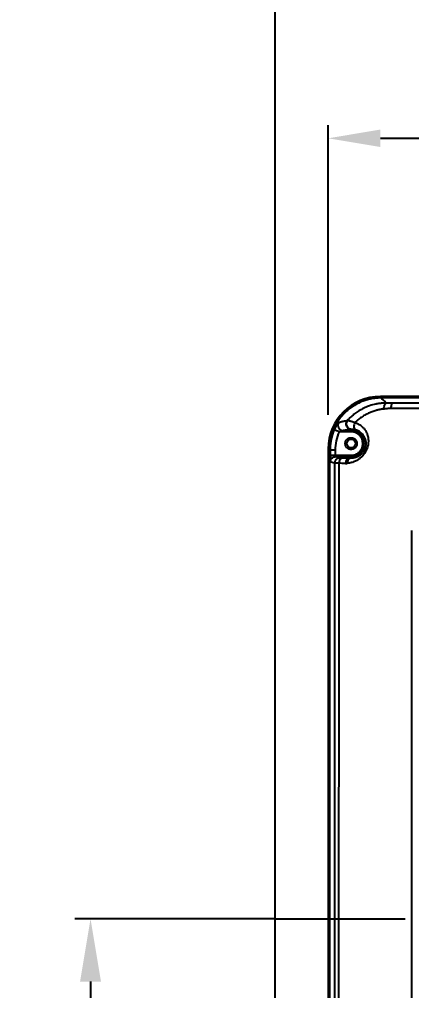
# Model space of a CAD drawing. Extents: x -7692 to 9871, y -72 to 2456.
# Drawn here: x -3837.6 to -3687.3, y 1648.3 to 2020.1 of the extents above; entities that cross this region are included whole.
import ezdxf

# ---------------------------------------------------------------- set-up
doc = ezdxf.new("R2010")
doc.units = 0
doc.header["$LTSCALE"] = 20
doc.header["$MEASUREMENT"] = 0
doc.linetypes.add('CENTER', pattern=[2, 1.25, -0.25, 0.25, -0.25])
doc.layers.get('0').update_dxf_attribs({"linetype": 'CONTINUOUS'})
doc.layers.get('DEFPOINTS').update_dxf_attribs({"linetype": 'CONTINUOUS'})
doc.layers.add('6', color=6, linetype='CONTINUOUS')
doc.layers.add('CENTER', color=2, linetype='CENTER')
doc.styles.get("Standard").update_dxf_attribs({"font": 'NanumGothic.ttf'})
doc.dimstyles.get("Standard").update_dxf_attribs({"dimtxt": 2.7, "dimasz": 2.5, "dimexe": 1.5, "dimexo": 1.5, "dimgap": 1.5, "dimtad": 1, "dimdec": 0, "dimlfac": 10, "dimzin": 0, "dimdsep": 46, "dimtxsty": 'Standard', "dimcen": 0, "dimclrt": 2, "dimadec": 0, "dimazin": 0, "dimtfac": 1, "dimtdec": 0, "dimtmove": 0, "dimatfit": 3, "dimfxl": 0, "dimtolj": 1, "dimtzin": 0, "dimarcsym": 0})

# ---------------------------------------------------------------- blocks, each defined once
blk = doc.blocks.new('*D19')
at = {"color": 3, "lineweight": -2}
for p, q in [((-3739.53, 1675.72), (-3816.3, 1675.72)), ((-3810.3, 1651.72), (-3810.3, 1575.79)), ((-3810.3, 1449.72), (-3810.3, 1525.66)), ((-3753.37, 1425.72), (-3816.3, 1425.72))]:
    blk.add_line(p, q, dxfattribs=at)
at = {"color": 3}
for points in [[(-3814.3, 1651.72), (-3806.3, 1651.72), (-3810.3, 1675.72)], [(-3814.3, 1449.72), (-3806.3, 1449.72), (-3810.3, 1425.72)]]:
    blk.add_solid(points, dxfattribs=at)
at = {"layer": 'DEFPOINTS', "color": 0}
for p in [(-3737.73, 1675.72), (-3810.3, 1425.72), (-3751.57, 1425.72)]:
    blk.add_point(p, dxfattribs=at)
at = {"color": 2, "insert": (-3810.3, 1550.72), "char_height": 24, "attachment_point": 5}
blk.add_mtext('\\A1;250', dxfattribs=at)
blk = doc.blocks.new('*D16')
at = {"color": 3, "lineweight": -2}
for p, q in [((-3719.23, 1868.66), (-3719.23, 1979.6)), ((-3064.18, 1690.11), (-3064.18, 1979.6)), ((-3699.23, 1974.6), (-3084.18, 1974.6))]:
    blk.add_line(p, q, dxfattribs=at)
at = {"color": 3}
for points in [[(-3699.23, 1977.94), (-3699.23, 1971.27), (-3719.23, 1974.6)], [(-3084.18, 1977.94), (-3084.18, 1971.27), (-3064.18, 1974.6)]]:
    blk.add_solid(points, dxfattribs=at)
at = {"layer": 'DEFPOINTS', "color": 0}
for p in [(-3064.18, 1974.6), (-3719.23, 1867.16), (-3064.18, 1688.61)]:
    blk.add_point(p, dxfattribs=at)
at = {"color": 2, "insert": (-3391.7, 1995.49), "char_height": 20, "attachment_point": 5}
blk.add_mtext('\\A1;655', dxfattribs=at)

msp = doc.modelspace()

# ---------------------------------------------------------------- linework, layer by layer
for p, q in [((-3519.5, 1875.72), (-3699.23, 1875.72)), ((-3519.82, 1875.45), (-3698.95, 1875.45)), ((-3519.88, 1875.19), (-3698.95, 1875.19)), ((-3710.45, 1862.73), (-3710.45, 1863.25)), ((-3710.45, 1862.23), (-3714.92, 1862.23)), ((-3710.45, 1862.73), (-3713.52, 1862.73)), ((-3710.45, 1862.23), (-3710.45, 1862.73)), ((-3719.23, 1855.72), (-3719.23, 1495.72)), ((-3718.95, 1855.45), (-3718.95, 1496)), ((-3718.7, 1855.45), (-3718.7, 1496)), ((-3718.4, 1853.22), (-3718.4, 1855.15)), ((-3718.4, 1853.22), (-3716.4, 1853.22)), ((-3716.4, 1853.22), (-3716.4, 1855.15)), ((-3716.4, 1853.22), (-3710.45, 1853.22)), ((-3716.35, 1852.72), (-3710.45, 1852.72)), ((-3711.03, 1852.12), (-3713.58, 1852.15)), ((-3710.45, 1853.22), (-3710.45, 1852.72)), ((-3710.45, 1852.72), (-3710.45, 1852.12))]:
    msp.add_line(p, q)
msp.add_circle((-3710.45, 1857.72), 1.65)
for centre, radius, start, end in [((-3699.23, 1855.72), 20, 90, 180), ((-3710.4, 1857.71), 5.58, 7.4628, 72.2846), ((-3710.45, 1857.72), 5, 270, 90), ((-3692.19, 1852.07), 26.2, 177.4509, 180.8815), ((-3710.74, 1850.32), 1.82, 99.2413, 186.2515)]:
    msp.add_arc(centre, radius, start, end)
for points, knots in [([(-3699.23, 1875.19), (-3699.38, 1875.19), (-3699.69, 1875.18), (-3700.14, 1875.16), (-3700.59, 1875.13), (-3701.03, 1875.09), (-3701.47, 1875.03), (-3701.9, 1874.98), (-3702.32, 1874.91), (-3702.73, 1874.83), (-3703.13, 1874.75), (-3703.53, 1874.66), (-3703.91, 1874.56), (-3704.29, 1874.46), (-3704.65, 1874.35), (-3705.01, 1874.24), (-3705.36, 1874.13), (-3705.69, 1874.01), (-3706.02, 1873.89), (-3706.33, 1873.77), (-3707.13, 1873.44), (-3708.39, 1872.83), (-3710.02, 1871.84), (-3711.54, 1870.7), (-3712.94, 1869.43), (-3714.2, 1868.04), (-3715.34, 1866.52), (-3716.34, 1864.88), (-3716.98, 1863.53), (-3717.39, 1862.54), (-3717.62, 1861.91), (-3717.83, 1861.25), (-3718.03, 1860.55), (-3718.21, 1859.82), (-3718.37, 1859.06), (-3718.5, 1858.26), (-3718.6, 1857.44), (-3718.67, 1856.59), (-3718.69, 1856.01), (-3718.7, 1855.72)], [0, 0, 0, 0, 0.0151298, 0.0300926, 0.044878, 0.0594759, 0.0738765, 0.0880703, 0.1020481, 0.1158011, 0.1293207, 0.1425987, 0.1556274, 0.1683991, 0.1809069, 0.193144, 0.205104, 0.2167808, 0.2281687, 0.2392625, 0.250057, 0.3133334, 0.3762976, 0.4386242, 0.5000056, 0.5613855, 0.6237117, 0.6866762, 0.7499538, 0.7707149, 0.7925404, 0.8153929, 0.8392303, 0.8640059, 0.8896682, 0.9161613, 0.9434248, 0.9713939, 1, 1, 1, 1]), ([(-3699.23, 1875.45), (-3700.4, 1875.39), (-3702.94, 1875.25), (-3706.28, 1874.25), (-3709.05, 1872.88), (-3710.75, 1871.81), (-3711.56, 1871.09), (-3711.75, 1870.92)], [0, 0, 0, 0, 0.2599736, 0.5599109, 0.7606481, 0.9434204, 1, 1, 1, 1]), ([(-3699.23, 1875.19), (-3699.23, 1875.26), (-3699.23, 1875.33), (-3699.23, 1875.42), (-3699.23, 1875.45), (-3699.23, 1875.45)], [0, 0, 0, 0, 0.5, 0.5, 1, 1, 1, 1]), ([(-3698.95, 1875.19), (-3698.95, 1875.27), (-3698.95, 1875.33), (-3698.95, 1875.42), (-3698.95, 1875.45), (-3698.95, 1875.45)], [0, 0, 0, 0, 0.5, 0.5, 1, 1, 1, 1]), ([(-3711.75, 1870.92), (-3712.24, 1870.52), (-3713.22, 1869.72), (-3714.02, 1868.73), (-3714.42, 1868.24)], [0, 0, 0, 0, 0.498881, 1, 1, 1, 1]), ([(-3700.25, 1872.95), (-3700.38, 1872.93), (-3700.65, 1872.88), (-3701.7, 1872.68), (-3703.2, 1872.27), (-3705.18, 1871.5), (-3706.97, 1870.59), (-3708.38, 1869.67), (-3709.36, 1868.91), (-3710.01, 1868.38), (-3710.63, 1867.81), (-3711.23, 1867.22), (-3711.61, 1866.8), (-3711.81, 1866.59)], [0, 0, 0, 0, 0.029125, 0.062143, 0.239424, 0.37372, 0.534981, 0.686976, 0.749193, 0.811592, 0.874186, 0.936985, 1, 1, 1, 1]), ([(-3698.01, 1870.92), (-3698.15, 1870.91), (-3698.42, 1870.88), (-3698.83, 1870.83), (-3699.23, 1870.76), (-3699.65, 1870.68), (-3700.06, 1870.6), (-3700.48, 1870.5), (-3701.25, 1870.3), (-3702.36, 1869.94), (-3703.79, 1869.34), (-3705.19, 1868.62), (-3706.32, 1867.91), (-3707.19, 1867.3), (-3707.82, 1866.81), (-3708.44, 1866.29), (-3708.83, 1865.93), (-3709.03, 1865.74)], [0, 0, 0, 0, 0.0328824, 0.066074, 0.0995949, 0.1334644, 0.1677014, 0.2023239, 0.2373494, 0.3597721, 0.4855287, 0.6120088, 0.7410277, 0.8054256, 0.8700368, 0.934887, 1, 1, 1, 1]), ([(-3696.98, 1873.21), (-3697.1, 1873.21), (-3697.35, 1873.21), (-3697.74, 1873.2), (-3698.15, 1873.18), (-3698.58, 1873.15), (-3699, 1873.12), (-3699.56, 1873.06), (-3699.97, 1872.99), (-3700.25, 1872.95)], [0, 0, 0, 0, 0.111027, 0.228964, 0.353794, 0.485494, 0.624033, 0.73976, 1, 1, 1, 1]), ([(-3698.01, 1870.92), (-3697.95, 1871.26), (-3697.88, 1871.57), (-3697.72, 1872.13), (-3697.63, 1872.37), (-3697.45, 1872.77), (-3697.36, 1872.92), (-3697.17, 1873.14), (-3697.07, 1873.2), (-3696.98, 1873.21)], [0, 0, 0, 0, 0.25, 0.25, 0.5, 0.5, 0.75, 0.75, 1, 1, 1, 1]), ([(-3695.12, 1871.2), (-3695.28, 1871.18), (-3695.59, 1871.16), (-3696.07, 1871.11), (-3696.55, 1871.07), (-3697.03, 1871.02), (-3697.52, 1870.97), (-3697.85, 1870.94), (-3698.01, 1870.92)], [0, 0, 0, 0, 0.162195, 0.326166, 0.491923, 0.659476, 0.828832, 1, 1, 1, 1]), ([(-3695.12, 1871.2), (-3695.09, 1871.5), (-3695.05, 1871.77), (-3694.97, 1872.26), (-3694.93, 1872.47), (-3694.84, 1872.81), (-3694.79, 1872.95), (-3694.7, 1873.13), (-3694.66, 1873.18), (-3694.61, 1873.2)], [0, 0, 0, 0, 0.25, 0.25, 0.5, 0.5, 0.75, 0.75, 1, 1, 1, 1]), ([(-3616.55, 1870.3), (-3618.51, 1870.31), (-3622.37, 1870.33), (-3628.06, 1870.35), (-3563.53, 1870.37), (-3568.79, 1870.4), (-3573.86, 1870.42), (-3582.81, 1870.47), (-3596.19, 1870.54), (-3611.1, 1870.63), (-3623.49, 1870.7), (-3631.62, 1870.76), (-3641.31, 1870.82), (-3650.92, 1870.89), (-3662.03, 1870.97), (-3672.1, 1871.04), (-3683.24, 1871.12), (-3691.03, 1871.17), (-3695.12, 1871.2)], [0, 0, 0, 0, 0.039669, 0.077839, 0.114577, 0.149944, 0.183997, 0.216789, 0.3305, 0.453787, 0.517864, 0.580621, 0.617858, 0.713716, 0.774615, 0.842394, 0.917358, 1, 1, 1, 1]), ([(-3616.2, 1872.74), (-3628.59, 1872.77), (-3570.97, 1872.81), (-3595.73, 1872.88), (-3608.1, 1872.91), (-3632.84, 1872.99), (-3645.21, 1873.03), (-3669.92, 1873.11), (-3682.27, 1873.15), (-3694.61, 1873.2)], [0, 0, 0, 0, 0.25, 0.25, 0.5, 0.5, 0.75, 0.75, 1, 1, 1, 1]), ([(-3714.42, 1868.24), (-3714.6, 1868.05), (-3715.33, 1867.23), (-3716.38, 1865.55), (-3717.75, 1862.8), (-3718.76, 1859.47), (-3718.89, 1856.91), (-3718.95, 1855.72)], [0, 0, 0, 0, 0.058091, 0.242049, 0.434562, 0.736957, 1, 1, 1, 1]), ([(-3718.4, 1855.15), (-3718.4, 1855.3), (-3718.39, 1855.6), (-3718.38, 1856.06), (-3718.35, 1856.51), (-3718.32, 1856.96), (-3718.27, 1857.4), (-3718.21, 1857.84), (-3718.15, 1858.28), (-3718.07, 1858.71), (-3717.99, 1859.13), (-3717.9, 1859.55), (-3717.8, 1859.97), (-3717.69, 1860.37), (-3717.58, 1860.77), (-3717.46, 1861.17), (-3717.33, 1861.55), (-3717.2, 1861.93), (-3717.06, 1862.3), (-3716.91, 1862.67), (-3716.81, 1862.9), (-3716.76, 1863.02)], [0, 0, 0, 0, 0.056399, 0.112535, 0.168379, 0.223901, 0.279073, 0.333866, 0.388254, 0.442208, 0.495703, 0.548712, 0.601209, 0.653171, 0.704573, 0.755392, 0.805607, 0.855195, 0.904137, 0.952411, 1, 1, 1, 1]), ([(-3716.76, 1863.02), (-3716.61, 1863.35), (-3716.29, 1864.04), (-3715.86, 1864.81), (-3715.56, 1865.3), (-3715.4, 1865.55), (-3715.34, 1865.63), (-3715.32, 1865.65)], [0, 0, 0, 0, 0.297329, 0.621085, 0.782943, 0.936101, 1, 1, 1, 1]), ([(-3716.76, 1863.02), (-3716.75, 1863.02), (-3716.7, 1863), (-3716.57, 1862.94), (-3716.52, 1862.92), (-3716.4, 1862.87), (-3716.33, 1862.84), (-3716.09, 1862.73), (-3715.89, 1862.64), (-3715.43, 1862.44), (-3715.17, 1862.33), (-3714.92, 1862.23)], [0, 0, 0, 0, 0.25, 0.25, 0.375, 0.375, 0.5, 0.5, 0.75, 0.75, 1, 1, 1, 1]), ([(-3715.2, 1865.81), (-3715.3, 1865.65), (-3715.38, 1865.48), (-3715.49, 1865.12), (-3715.52, 1864.93), (-3715.52, 1864.57), (-3715.5, 1864.4), (-3715.44, 1864.15), (-3715.41, 1864.08), (-3715.35, 1863.93), (-3715.32, 1863.86), (-3715.21, 1863.65), (-3715.11, 1863.51), (-3714.88, 1863.25), (-3714.74, 1863.13), (-3714.43, 1862.93), (-3714.26, 1862.86), (-3713.89, 1862.75), (-3713.7, 1862.73), (-3713.52, 1862.73)], [0, 0, 0, 0, 0.125, 0.125, 0.25, 0.25, 0.375, 0.375, 0.4375, 0.4375, 0.5, 0.5, 0.625, 0.625, 0.75, 0.75, 0.875, 0.875, 1, 1, 1, 1]), ([(-3715.32, 1865.65), (-3715.3, 1865.69), (-3715.23, 1865.79), (-3715.21, 1865.8), (-3715.2, 1865.81)], [0, 0, 0, 0, 0.372679, 1, 1, 1, 1]), ([(-3715.2, 1865.81), (-3715.14, 1865.83), (-3715.03, 1865.86), (-3714.85, 1865.91), (-3714.67, 1865.97), (-3714.47, 1866.02), (-3714.26, 1866.08), (-3714.04, 1866.13), (-3713.76, 1866.2), (-3713.4, 1866.28), (-3712.95, 1866.38), (-3712.47, 1866.47), (-3712.13, 1866.54), (-3711.95, 1866.57)], [0, 0, 0, 0, 0.074366, 0.14826, 0.221681, 0.29463, 0.367107, 0.439113, 0.510646, 0.636377, 0.759846, 0.881053, 1, 1, 1, 1]), ([(-3713.52, 1862.73), (-3713.17, 1862.81), (-3712.75, 1862.9), (-3711.74, 1863.08), (-3711.15, 1863.17), (-3710.45, 1863.25)], [0, 0, 0, 0, 0.5, 0.5, 1, 1, 1, 1]), ([(-3711.95, 1866.57), (-3712.08, 1866.42), (-3712.19, 1866.25), (-3712.36, 1865.88), (-3712.41, 1865.69), (-3712.45, 1865.3), (-3712.45, 1865.11), (-3712.39, 1864.74), (-3712.33, 1864.58), (-3712.2, 1864.28), (-3712.11, 1864.12), (-3711.87, 1863.84), (-3711.73, 1863.71), (-3711.41, 1863.49), (-3711.23, 1863.4), (-3710.85, 1863.28), (-3710.65, 1863.25), (-3710.45, 1863.25)], [0, 0, 0, 0, 0.125, 0.125, 0.25, 0.25, 0.375, 0.375, 0.5, 0.5, 0.625, 0.625, 0.75, 0.75, 0.875, 0.875, 1, 1, 1, 1]), ([(-3711.81, 1866.59), (-3711.93, 1866.45), (-3712.04, 1866.28), (-3712.21, 1865.91), (-3712.26, 1865.72), (-3712.31, 1865.34), (-3712.31, 1865.14), (-3712.25, 1864.78), (-3712.2, 1864.62), (-3712.07, 1864.31), (-3711.98, 1864.16), (-3711.75, 1863.88), (-3711.61, 1863.75), (-3711.3, 1863.52), (-3711.12, 1863.43), (-3710.74, 1863.31), (-3710.54, 1863.27), (-3710.35, 1863.27)], [0, 0, 0, 0, 0.125, 0.125, 0.25, 0.25, 0.375, 0.375, 0.5, 0.5, 0.625, 0.625, 0.75, 0.75, 0.875, 0.875, 1, 1, 1, 1]), ([(-3709.03, 1865.74), (-3708.94, 1865.72), (-3708.77, 1865.67), (-3708.52, 1865.58), (-3708.28, 1865.49), (-3708.04, 1865.38), (-3707.8, 1865.27), (-3707.37, 1865.05), (-3706.76, 1864.66), (-3706.13, 1864.14), (-3705.66, 1863.65), (-3705.16, 1863.05), (-3704.59, 1862.15), (-3704.07, 1860.85), (-3703.84, 1859.58), (-3703.81, 1858.48), (-3703.91, 1857.36), (-3704.24, 1855.98), (-3704.85, 1854.66), (-3705.47, 1853.72), (-3706.13, 1852.91), (-3706.93, 1852.14), (-3707.84, 1851.47), (-3708.67, 1851), (-3709.49, 1850.64), (-3710.2, 1850.42), (-3710.84, 1850.28), (-3711.4, 1850.19), (-3711.77, 1850.16), (-3711.95, 1850.15)], [0, 0, 0, 0, 0.012323, 0.024631, 0.036936, 0.049248, 0.061578, 0.073935, 0.119024, 0.164121, 0.19081, 0.217478, 0.276542, 0.341403, 0.410633, 0.446065, 0.480251, 0.546027, 0.608588, 0.640509, 0.673284, 0.729564, 0.774306, 0.82213, 0.863404, 0.906718, 0.937368, 0.968433, 1, 1, 1, 1]), ([(-3711.81, 1866.59), (-3711.8, 1866.59), (-3711.79, 1866.59), (-3711.76, 1866.58), (-3711.73, 1866.58), (-3711.68, 1866.57), (-3711.59, 1866.55), (-3711.43, 1866.52), (-3711.15, 1866.46), (-3710.78, 1866.38), (-3710.4, 1866.27), (-3710.03, 1866.15), (-3709.69, 1866.03), (-3709.35, 1865.89), (-3709.11, 1865.78), (-3709.03, 1865.74)], [0, 0, 0, 0, 0.038203, 0.076888, 0.116056, 0.155704, 0.195828, 0.305322, 0.421902, 0.545315, 0.68704, 0.754353, 0.837012, 0.94175, 1, 1, 1, 1]), ([(-3710.35, 1863.27), (-3710.33, 1863.27), (-3710.27, 1863.28), (-3710.09, 1863.27), (-3709.97, 1863.27), (-3709.53, 1863.23), (-3709.13, 1863.16), (-3708.7, 1863.02)], [0, 0, 0, 0, 0.25, 0.25, 0.5, 0.5, 1, 1, 1, 1]), ([(-3709.03, 1865.74), (-3709.14, 1865.51), (-3709.24, 1865.24), (-3709.36, 1864.65), (-3709.38, 1864.33), (-3709.32, 1863.77), (-3709.23, 1863.53), (-3708.99, 1863.18), (-3708.85, 1863.07), (-3708.7, 1863.02)], [0, 0, 0, 0, 0.25, 0.25, 0.5, 0.5, 0.75, 0.75, 1, 1, 1, 1]), ([(-3716.4, 1855.15), (-3716.4, 1856.36), (-3716.27, 1857.57), (-3715.78, 1859.95), (-3715.41, 1861.11), (-3714.92, 1862.23)], [0, 0, 0, 0, 0.5, 0.5, 1, 1, 1, 1]), ([(-3714.92, 1862.23), (-3714.66, 1862.35), (-3714.34, 1862.47), (-3713.93, 1862.61), (-3713.8, 1862.65), (-3713.6, 1862.71), (-3713.53, 1862.72), (-3713.52, 1862.73)], [0, 0, 0, 0, 0.5, 0.5, 0.75, 0.75, 1, 1, 1, 1]), ([(-3710.45, 1855.47), (-3710.5, 1855.47), (-3710.59, 1855.47), (-3710.73, 1855.49), (-3710.87, 1855.51), (-3711.01, 1855.54), (-3711.15, 1855.58), (-3711.38, 1855.66), (-3711.69, 1855.83), (-3712.05, 1856.12), (-3712.34, 1856.48), (-3712.55, 1856.88), (-3712.67, 1857.3), (-3712.71, 1857.72), (-3712.67, 1858.14), (-3712.55, 1858.56), (-3712.34, 1858.97), (-3712.05, 1859.32), (-3711.69, 1859.62), (-3711.34, 1859.8), (-3711.01, 1859.91), (-3710.73, 1859.96), (-3710.54, 1859.97), (-3710.45, 1859.97)], [0, 0, 0, 0, 0.020165, 0.040167, 0.060084, 0.079997, 0.099986, 0.120129, 0.185073, 0.250092, 0.315036, 0.380055, 0.440004, 0.500029, 0.559978, 0.620002, 0.684946, 0.749965, 0.814909, 0.879928, 0.920009, 0.959819, 1, 1, 1, 1]), ([(-3710.45, 1853.22), (-3710.38, 1853.22), (-3710.24, 1853.22), (-3710.02, 1853.23), (-3709.81, 1853.26), (-3709.61, 1853.29), (-3709.4, 1853.34), (-3709.19, 1853.39), (-3708.99, 1853.46), (-3708.72, 1853.56), (-3708.37, 1853.71), (-3707.98, 1853.95), (-3707.6, 1854.22), (-3707.14, 1854.63), (-3706.66, 1855.23), (-3706.24, 1856.03), (-3706, 1856.87), (-3705.92, 1857.72), (-3706, 1858.57), (-3706.24, 1859.41), (-3706.66, 1860.21), (-3707.14, 1860.81), (-3707.6, 1861.22), (-3707.98, 1861.5), (-3708.37, 1861.73), (-3708.78, 1861.91), (-3709.19, 1862.05), (-3709.6, 1862.15), (-3710.02, 1862.21), (-3710.31, 1862.22), (-3710.45, 1862.23)], [0, 0, 0, 0, 0.015134, 0.030167, 0.045131, 0.06006, 0.074987, 0.089948, 0.104974, 0.1201, 0.152258, 0.184453, 0.217296, 0.250176, 0.315811, 0.380082, 0.44003, 0.500016, 0.559965, 0.61995, 0.684221, 0.749856, 0.782699, 0.815579, 0.847737, 0.879933, 0.910063, 0.939938, 0.969827, 1, 1, 1, 1]), ([(-3706.66, 1861.85), (-3706.6, 1861.79), (-3706.48, 1861.68), (-3706.31, 1861.5), (-3706.14, 1861.32), (-3705.99, 1861.13), (-3705.84, 1860.93), (-3705.7, 1860.73), (-3705.57, 1860.52), (-3705.45, 1860.3), (-3705.34, 1860.07), (-3705.23, 1859.84), (-3705.14, 1859.6), (-3705.06, 1859.36), (-3704.99, 1859.11), (-3704.92, 1858.85), (-3704.88, 1858.59), (-3704.82, 1858.21), (-3704.79, 1857.73), (-3704.82, 1857.13), (-3704.91, 1856.54), (-3705.04, 1856.06), (-3705.18, 1855.68), (-3705.33, 1855.32), (-3705.55, 1854.89), (-3705.87, 1854.39), (-3706.39, 1853.76), (-3706.91, 1853.3), (-3707.55, 1852.87), (-3707.95, 1852.66), (-3708.33, 1852.5), (-3708.55, 1852.42), (-3708.8, 1852.34), (-3709.08, 1852.27), (-3709.38, 1852.2), (-3709.72, 1852.15), (-3710.08, 1852.12), (-3710.32, 1852.12), (-3710.45, 1852.12)], [0, 0, 0, 0, 0.0202498, 0.0405008, 0.060747, 0.0809826, 0.1012021, 0.1213984, 0.1415636, 0.1616904, 0.181773, 0.2018024, 0.2217657, 0.2416524, 0.2614552, 0.2811673, 0.3007687, 0.3202391, 0.3623105, 0.4003725, 0.4363665, 0.4716823, 0.4881144, 0.504432, 0.5365036, 0.5692021, 0.6039411, 0.6823618, 0.7053268, 0.7744197, 0.7917207, 0.8120694, 0.8355101, 0.8620791, 0.8917935, 0.9246687, 0.9607331, 1, 1, 1, 1]), ([(-3710.45, 1859.97), (-3710.4, 1859.97), (-3710.31, 1859.97), (-3710.17, 1859.95), (-3710.03, 1859.93), (-3709.89, 1859.9), (-3709.75, 1859.86), (-3709.52, 1859.78), (-3709.21, 1859.62), (-3708.85, 1859.32), (-3708.56, 1858.97), (-3708.35, 1858.57), (-3708.23, 1858.15), (-3708.19, 1857.72), (-3708.23, 1857.3), (-3708.35, 1856.88), (-3708.56, 1856.48), (-3708.85, 1856.12), (-3709.21, 1855.83), (-3709.56, 1855.64), (-3709.89, 1855.54), (-3710.17, 1855.48), (-3710.36, 1855.47), (-3710.45, 1855.47)], [0, 0, 0, 0, 0.020165, 0.040167, 0.060084, 0.079997, 0.099986, 0.120129, 0.185073, 0.250092, 0.315036, 0.380055, 0.440004, 0.500029, 0.559978, 0.620002, 0.684946, 0.749965, 0.814909, 0.879928, 0.920009, 0.959819, 1, 1, 1, 1]), ([(-3718.7, 1855.72), (-3718.77, 1855.72), (-3718.84, 1855.72), (-3718.93, 1855.72), (-3718.95, 1855.72), (-3718.95, 1855.72)], [0, 0, 0, 0, 0.5, 0.5, 1, 1, 1, 1]), ([(-3708.28, 1858.12), (-3708.39, 1857.96), (-3708.96, 1857.19), (-3709.37, 1856.32), (-3709.7, 1855.62)], [0, 0, 0, 0, 0.199949, 1, 1, 1, 1]), ([(-3704.86, 1858.43), (-3704.85, 1858.39), (-3704.81, 1858.16), (-3704.8, 1857.72), (-3704.83, 1856.95), (-3705.02, 1855.99), (-3705.53, 1854.85), (-3706.27, 1853.85), (-3706.82, 1853.41), (-3707.12, 1853.17)], [0, 0, 0, 0, 0.0234486, 0.1371932, 0.2406898, 0.4322307, 0.6065297, 0.7879902, 1, 1, 1, 1]), ([(-3718.7, 1855.45), (-3718.77, 1855.45), (-3718.84, 1855.45), (-3718.93, 1855.45), (-3718.95, 1855.45), (-3718.95, 1855.45)], [0, 0, 0, 0, 0.5, 0.5, 1, 1, 1, 1]), ([(-3718.4, 1855.15), (-3718.43, 1855.17), (-3718.48, 1855.23), (-3718.56, 1855.31), (-3718.64, 1855.38), (-3718.68, 1855.42), (-3718.7, 1855.45)], [0, 0, 0, 0, 0.249965, 0.499954, 0.749965, 1, 1, 1, 1]), ([(-3716.4, 1855.15), (-3716.66, 1855.15), (-3716.92, 1855.15), (-3717.39, 1855.15), (-3717.62, 1855.15), (-3717.98, 1855.15), (-3718.13, 1855.15), (-3718.34, 1855.15), (-3718.39, 1855.15), (-3718.4, 1855.15)], [0, 0, 0, 0, 0.25, 0.25, 0.5, 0.5, 0.75, 0.75, 1, 1, 1, 1]), ([(-3718.39, 1851.8), (-3718.39, 1851.81), (-3718.39, 1851.96), (-3718.4, 1852.42), (-3718.4, 1852.9), (-3718.4, 1853.22)], [0, 0, 0, 0, 0.034288, 0.370629, 1, 1, 1, 1]), ([(-3718.35, 1850.72), (-3718.36, 1850.75), (-3718.37, 1850.81), (-3718.38, 1851.12), (-3718.38, 1851.42), (-3718.39, 1851.68), (-3718.39, 1851.8)], [0, 0, 0, 0, 0.390795, 0.600207, 0.810361, 1, 1, 1, 1]), ([(-3718.35, 1850.72), (-3718.33, 1850.97), (-3718.29, 1851.36), (-3718.04, 1851.82), (-3717.78, 1852.14), (-3717.46, 1852.4), (-3716.99, 1852.65), (-3716.61, 1852.69), (-3716.35, 1852.72)], [0, 0, 0, 0, 0.239459, 0.368359, 0.499994, 0.631637, 0.760538, 1, 1, 1, 1]), ([(-3714.78, 1852.18), (-3715.01, 1852.18), (-3715.27, 1852.13), (-3715.76, 1851.94), (-3716, 1851.78), (-3716.39, 1851.39), (-3716.54, 1851.16), (-3716.73, 1850.67), (-3716.78, 1850.41), (-3716.78, 1850.18)], [0, 0, 0, 0, 0.25, 0.25, 0.5, 0.5, 0.75, 0.75, 1, 1, 1, 1]), ([(-3716.35, 1852.72), (-3716.37, 1852.72), (-3716.38, 1852.77), (-3716.39, 1852.96), (-3716.4, 1853.09), (-3716.4, 1853.22)], [0, 0, 0, 0, 0.5, 0.5, 1, 1, 1, 1]), ([(-3713.58, 1852.15), (-3713.76, 1852.15), (-3713.95, 1852.1), (-3714.33, 1851.91), (-3714.5, 1851.75), (-3714.8, 1851.36), (-3714.92, 1851.13), (-3715.07, 1850.64), (-3715.1, 1850.38), (-3715.1, 1850.15)], [0, 0, 0, 0, 0.25, 0.25, 0.5, 0.5, 0.75, 0.75, 1, 1, 1, 1]), ([(-3713.58, 1852.15), (-3713.95, 1852.15), (-3714.24, 1852.16), (-3714.65, 1852.17), (-3714.76, 1852.17), (-3714.78, 1852.18)], [0, 0, 0, 0, 0.5, 0.5, 1, 1, 1, 1]), ([(-3710.45, 1852.12), (-3710.62, 1852.12), (-3710.8, 1852.08), (-3711.15, 1851.9), (-3711.33, 1851.76), (-3711.63, 1851.38), (-3711.75, 1851.15), (-3711.91, 1850.66), (-3711.95, 1850.4), (-3711.95, 1850.15)], [0, 0, 0, 0, 0.25, 0.25, 0.5, 0.5, 0.75, 0.75, 1, 1, 1, 1]), ([(-3715.1, 1850.15), (-3715.15, 1850.15), (-3715.26, 1850.15), (-3715.41, 1850.15), (-3715.58, 1850.15), (-3715.76, 1850.16), (-3715.93, 1850.16), (-3716.11, 1850.16), (-3716.27, 1850.16), (-3716.43, 1850.16), (-3716.56, 1850.17), (-3716.67, 1850.17), (-3716.75, 1850.17), (-3716.77, 1850.17), (-3716.78, 1850.18)], [0, 0, 0, 0, 0.04869, 0.103727, 0.165173, 0.23307, 0.307434, 0.388244, 0.475431, 0.568869, 0.668363, 0.773637, 0.884333, 1, 1, 1, 1]), ([(-3716.78, 1850.18), (-3716.78, 1793.86), (-3716.77, 1737.54), (-3716.77, 1624.9), (-3716.78, 1568.58), (-3716.78, 1512.27)], [0, 0, 0, 0, 0.5, 0.5, 1, 1, 1, 1]), ([(-3715.1, 1850.15), (-3715.12, 1839.37), (-3715.15, 1817.58), (-3715.18, 1784.53), (-3715.2, 1750.77), (-3715.22, 1716.3), (-3715.22, 1673.71), (-3715.21, 1623.82), (-3715.18, 1567.46), (-3715.14, 1530.48), (-3715.12, 1512.29)], [0, 0, 0, 0, 0.095708, 0.193532, 0.293459, 0.395477, 0.499572, 0.671651, 0.83848, 1, 1, 1, 1]), ([(-3712.55, 1850.13), (-3712.97, 1850.13), (-3713.82, 1850.14), (-3714.67, 1850.15), (-3715.1, 1850.15)], [0, 0, 0, 0, 0.498145, 1, 1, 1, 1]), ([(-3687.27, 1824.4), (-3687.28, 1774.85), (-3687.28, 1725.28), (-3687.28, 1626.16), (-3687.28, 1576.59), (-3687.27, 1527.04)], [0, 0, 0, 0, 0.5, 0.5, 1, 1, 1, 1])]:
    msp.add_open_spline(points, degree=3, knots=knots)
for points, degree in [([(-3699.23, 1875.45), (-3699.23, 1875.62), (-3699.23, 1875.71), (-3699.23, 1875.72)], 3), ([(-3699.23, 1875.45), (-3699.13, 1875.45), (-3699.04, 1875.45), (-3698.95, 1875.45)], 3), ([(-3698.95, 1875.19), (-3699.04, 1875.19), (-3699.14, 1875.19), (-3699.23, 1875.19)], 3), ([(-3696.98, 1873.21), (-3697.95, 1874.19), (-3698.61, 1874.85), (-3698.95, 1875.19)], 3), ([(-3694.61, 1873.2), (-3695.4, 1873.2), (-3696.19, 1873.21), (-3696.98, 1873.21)], 3), ([(-3711.95, 1866.57), (-3711.91, 1866.58), (-3711.86, 1866.59), (-3711.81, 1866.59)], 3), ([(-3710.45, 1863.25), (-3710.42, 1863.26), (-3710.38, 1863.27), (-3710.35, 1863.27)], 3), ([(-3718.95, 1855.72), (-3719.23, 1855.72)], 1), ([(-3718.95, 1855.72), (-3718.95, 1855.63), (-3718.95, 1855.54), (-3718.95, 1855.45)], 3), ([(-3718.7, 1855.72), (-3718.7, 1855.63), (-3718.7, 1855.54), (-3718.7, 1855.45)], 3), ([(-3714.78, 1852.18), (-3715.46, 1852.36), (-3715.99, 1852.54), (-3716.35, 1852.72)], 3), ([(-3710.45, 1852.12), (-3710.64, 1852.12), (-3710.84, 1852.12), (-3711.03, 1852.12)], 3), ([(-3716.78, 1850.18), (-3717.46, 1850.36), (-3717.99, 1850.54), (-3718.35, 1850.72)], 3), ([(-3712.55, 1850.13), (-3712.35, 1850.14), (-3712.15, 1850.14), (-3711.95, 1850.15)], 3)]:
    msp.add_open_spline(points, degree=degree)
at = {"layer": '6'}
msp.add_lwpolyline([(-2739.69, 2200.76), (-3739.69, 2200.76), (-3739.69, 275.72), (-1812.19, 275.72), (-1812.19, 1300.72)], dxfattribs=at)
at = {"layer": 'CENTER', "color": 1, "linetype": 'CENTER', "ltscale": 2}
msp.add_line((-3739.69, 1675.72), (-3028.56, 1675.72), dxfattribs=at)

# ---------------------------------------------------------------- dimensions: what is measured, and where the dimension line sits
for base, p1, p2, angle, override, picture, middle in [((-3064.18, 1974.6), (-3719.23, 1867.16), (-3064.18, 1688.61), 180, {"dimtxt": 20, "dimasz": 20, "dimexe": 5, "dimgap": 10, "dimlfac": 1, "dimzin": 8, "dimclrd": 3, "dimclre": 3, "dimazin": 2}, '*D16', (-3391.7, 1995.49)), ((-3810.3, 1425.72), (-3737.73, 1675.72), (-3751.57, 1425.72), 90, {"dimscale": 1.2, "dimtxt": 20, "dimasz": 20, "dimexe": 5, "dimgap": 10, "dimtih": 1, "dimtoh": 1, "dimlfac": 1, "dimzin": 12, "dimclrd": 3, "dimclre": 3, "dimazin": 2, "dimarcsym": 1}, '*D19', (-3810.3, 1550.72))]:
    dim = msp.add_linear_dim(base=base, p1=p1, p2=p2, angle=angle, dimstyle='Standard', override=override)
    dim.commit()
    dim.dimension.update_dxf_attribs({"geometry": picture, "text_midpoint": middle})

doc.saveas('drawing.dxf')
